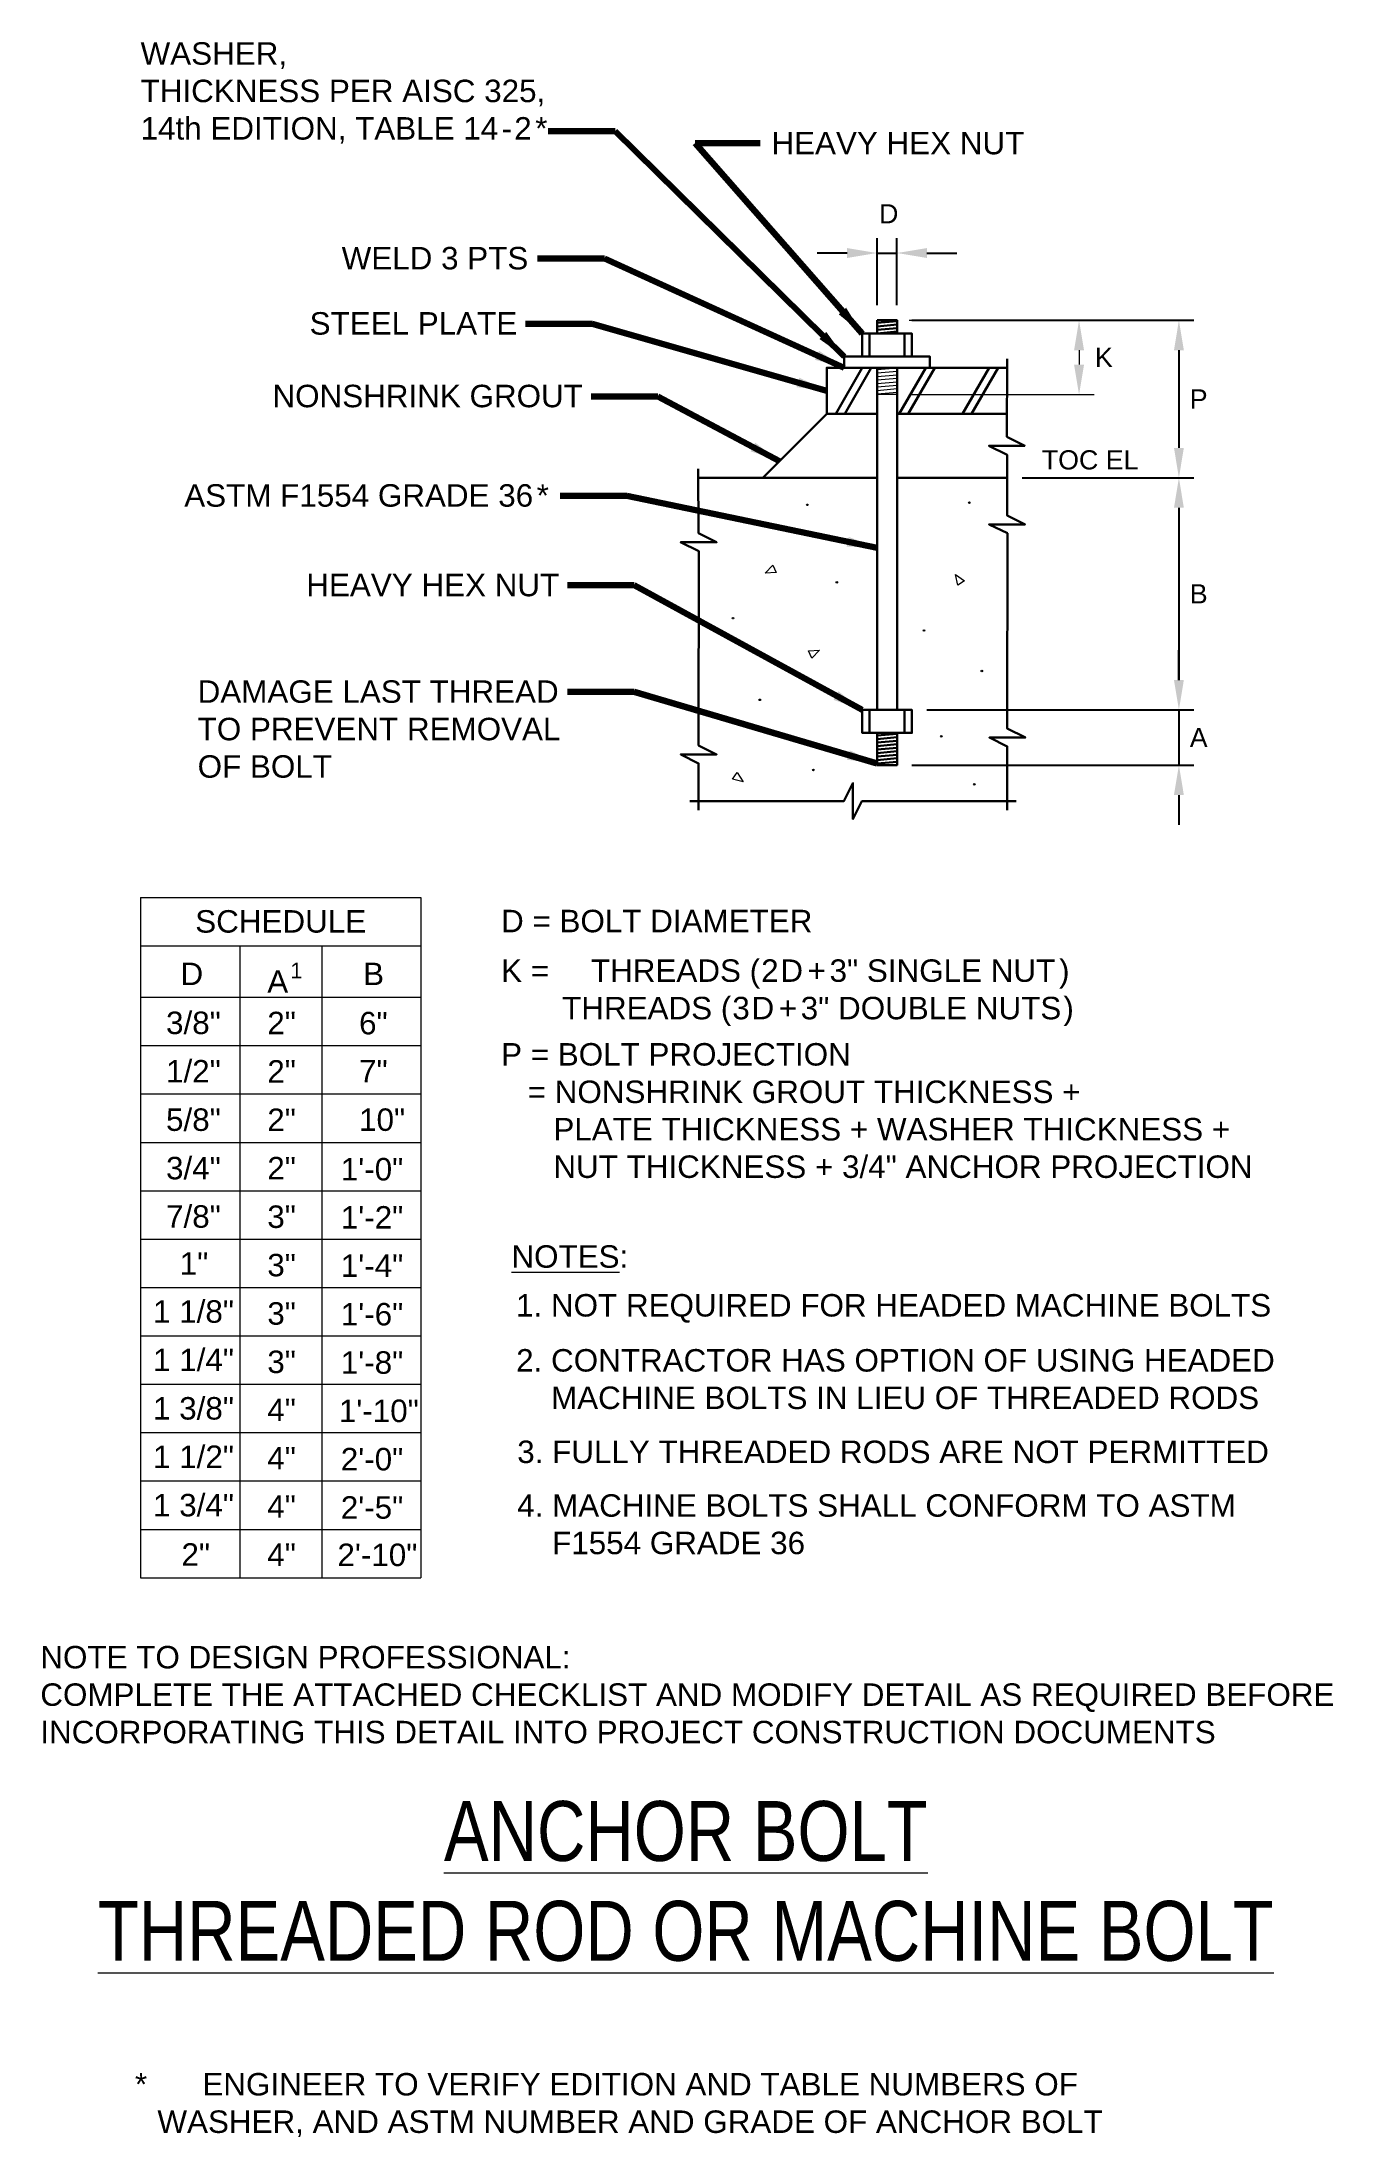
# Model space of a CAD drawing. Header units: inches. Extents: x 968 to 1054, y 782 to 922.
import ezdxf

# ---------------------------------------------------------------- set-up
doc = ezdxf.new("R2010")
doc.units = ezdxf.units.IN
doc.header["$LTSCALE"] = 5
doc.header["$MEASUREMENT"] = 0
for name, color, linetype, lineweight in [('Annotation', 94, 'Continuous', 15), ('S-ANNO-DIMS', 1, 'Continuous', 20), ('S-ANNO-TEXT', 7, 'Continuous', 20), ('S-DELT-PATT', 7, 'Continuous', 15), ('S-DETL', 3, 'Continuous', 30)]:
    doc.layers.add(name, color=color, linetype=linetype, lineweight=lineweight)
doc.styles.add('Romans', font='arial.ttf')
doc.dimstyles.get("Standard").update_dxf_attribs({"dimtxt": 0.18, "dimasz": 0.18, "dimexe": 0.18, "dimexo": 0.0625, "dimgap": 0.09, "dimtad": 0, "dimtih": 1, "dimtoh": 1, "dimdec": 4, "dimzin": 0, "dimdsep": 46, "dimtxsty": 'Standard', "dimcen": 0.09, "dimadec": 0, "dimazin": 0, "dimtfac": 1, "dimtdec": 4, "dimtofl": 0, "dimtmove": 0, "dimatfit": 3, "dimfxl": 1, "dimtolj": 1, "dimtzin": 0, "dimarcsym": 0})

# ---------------------------------------------------------------- blocks, each defined once
blk = doc.blocks.new('*D0')
at = {"layer": 'Defpoints', "color": 0, "transparency": 16777216}
for p in [(1024.64, 903.48), (1031.99, 892.96), (1043.46, 892.96)]:
    blk.add_point(p, dxfattribs=at)
at = {"layer": 'S-ANNO-DIMS', "color": 0, "lineweight": -2, "transparency": 16777216}
for p, q in [((1025.64, 903.48), (1044.46, 903.48)), ((1043.46, 901.48), (1043.46, 894.96)), ((1032.99, 892.96), (1044.46, 892.96))]:
    blk.add_line(p, q, dxfattribs=at)
at = {"layer": 'S-ANNO-DIMS', "color": 0, "transparency": 16777216}
for points in [[(1043.13, 901.48), (1043.79, 901.48), (1043.46, 903.48)], [(1043.13, 894.96), (1043.79, 894.96), (1043.46, 892.96)]]:
    blk.add_solid(points, dxfattribs=at)
blk = doc.blocks.new('*D1')
at = {"layer": 'Defpoints', "color": 0, "transparency": 16777216}
for p in [(1031.99, 892.96), (1025.63, 877.46), (1043.46, 877.46)]:
    blk.add_point(p, dxfattribs=at)
at = {"layer": 'S-ANNO-DIMS', "color": 0, "lineweight": -2, "transparency": 16777216}
for p, q in [((1032.99, 892.96), (1044.46, 892.96)), ((1043.46, 890.96), (1043.46, 879.46)), ((1026.63, 877.46), (1044.46, 877.46))]:
    blk.add_line(p, q, dxfattribs=at)
at = {"layer": 'S-ANNO-DIMS', "color": 0, "transparency": 16777216}
for points in [[(1043.13, 890.96), (1043.79, 890.96), (1043.46, 892.96)], [(1043.13, 879.46), (1043.79, 879.46), (1043.46, 877.46)]]:
    blk.add_solid(points, dxfattribs=at)
blk = doc.blocks.new('*D2')
at = {"layer": 'Defpoints', "color": 0, "transparency": 16777216}
for p in [(1025.63, 877.46), (1024.64, 873.78), (1043.46, 873.78)]:
    blk.add_point(p, dxfattribs=at)
at = {"layer": 'S-ANNO-DIMS', "color": 0, "lineweight": -2, "transparency": 16777216}
for p, q in [((1043.46, 879.46), (1043.46, 881.46)), ((1026.63, 877.46), (1044.46, 877.46)), ((1043.46, 877.46), (1043.46, 873.78)), ((1025.64, 873.78), (1044.46, 873.78)), ((1043.46, 871.78), (1043.46, 869.78))]:
    blk.add_line(p, q, dxfattribs=at)
at = {"layer": 'S-ANNO-DIMS', "color": 0, "transparency": 16777216}
for points in [[(1043.13, 879.46), (1043.79, 879.46), (1043.46, 877.46)], [(1043.13, 871.78), (1043.79, 871.78), (1043.46, 873.78)]]:
    blk.add_solid(points, dxfattribs=at)
blk = doc.blocks.new('*D3')
at = {"layer": 'Defpoints', "color": 0, "transparency": 16777216}
for p in [(1024.64, 907.97), (1023.31, 903.48), (1024.64, 903.48)]:
    blk.add_point(p, dxfattribs=at)
at = {"layer": 'S-ANNO-DIMS', "color": 0, "lineweight": -2, "transparency": 16777216}
for p, q in [((1021.31, 907.97), (1019.31, 907.97)), ((1023.31, 904.48), (1023.31, 908.97)), ((1023.31, 907.97), (1024.64, 907.97)), ((1024.64, 904.48), (1024.64, 908.97)), ((1026.64, 907.97), (1028.64, 907.97))]:
    blk.add_line(p, q, dxfattribs=at)
at = {"layer": 'S-ANNO-DIMS', "color": 0, "transparency": 16777216}
for points in [[(1021.31, 908.3), (1021.31, 907.64), (1023.31, 907.97)], [(1026.64, 908.3), (1026.64, 907.64), (1024.64, 907.97)]]:
    blk.add_solid(points, dxfattribs=at)

msp = doc.modelspace()

# ---------------------------------------------------------------- linework, layer by layer
at = {"layer": 'Annotation'}
for p, q in [((1023.3111608, 900.1967745), (1024.6444941, 900.3134261)), ((1023.3111608, 899.9634714), (1024.6444941, 900.080123)), ((1023.3111608, 899.7301683), (1024.6444941, 899.8468199)), ((1023.3111608, 899.4968652), (1024.6444941, 899.6135168)), ((1023.3111608, 899.2635621), (1024.6444941, 899.3802137)), ((1023.3111608, 899.030259), (1024.6444941, 899.1469106)), ((1023.3111608, 898.7969559), (1024.6444941, 898.9136075)), ((1023.3111608, 898.5636528), (1024.6444941, 898.6803044)), ((1024.6444941, 898.5208439), (1023.3111608, 898.5208439))]:
    msp.add_line(p, q, dxfattribs=at)
at = {"layer": 'S-ANNO-DIMS'}
for p, q in [((1025.4444941, 903.4836811), (1037.7942149, 903.4836811)), ((1036.7942149, 901.4836811), (1036.7942149, 900.5208439)), ((1025.4444941, 898.5208439), (1037.7942149, 898.5208439))]:
    msp.add_line(p, q, dxfattribs=at)
for points in [[(1036.4608816, 901.4836811), (1037.1275483, 901.4836811), (1036.7942149, 903.4836811)], [(1036.4608816, 900.5208439), (1037.1275483, 900.5208439), (1036.7942149, 898.5208439)]]:
    msp.add_solid(points, dxfattribs=at)
at = {"layer": 'S-ANNO-TEXT'}
for p, q in [((974.1506465, 864.9465428), (974.1506465, 819.5154167)), ((974.1506465, 864.9465428), (992.8590801, 864.9465428)), ((992.8590801, 864.9465428), (992.8590801, 819.5154167)), ((974.1506465, 861.7162738), (992.8590801, 861.7162738)), ((980.7673569, 861.7162738), (980.7673569, 819.5154167)), ((986.2423697, 861.7162738), (986.2423697, 819.5154167)), ((974.1506465, 858.2786448), (992.8590801, 858.2786448)), ((974.1506465, 855.0483758), (992.8590801, 855.0483758)), ((974.1506465, 851.8181068), (992.8590801, 851.8181068)), ((974.1506465, 848.5878378), (992.8590801, 848.5878378)), ((974.1506465, 845.3575687), (992.8590801, 845.3575687)), ((974.1506465, 842.1272997), (992.8590801, 842.1272997)), ((974.1506465, 838.8970307), (992.8590801, 838.8970307)), ((974.1506465, 835.6667617), (992.8590801, 835.6667617)), ((974.1506465, 832.4364927), (992.8590801, 832.4364927)), ((974.1506465, 829.2062237), (992.8590801, 829.2062237)), ((974.1506465, 825.9759547), (992.8590801, 825.9759547)), ((974.1506465, 822.7456857), (992.8590801, 822.7456857)), ((974.1506465, 819.5154167), (992.8590801, 819.5154167))]:
    msp.add_line(p, q, dxfattribs=at)
at = {"layer": 'S-DELT-PATT', "flags": 128}
for points in [[(1018.7014663, 891.1574754, -1), (1018.5977863, 891.1574754, -1)], [(1029.5295335, 891.2945541, -1), (1029.4258535, 891.2945541, -1)], [(1020.6749173, 885.9754148, -1), (1020.5712373, 885.9754148, -1)], [(1013.7472086, 883.5909724, -1), (1013.6435286, 883.5909724, -1)], [(1026.5015305, 882.7655883, -1), (1026.3978505, 882.7655883, -1)], [(1030.3553532, 880.0601616, -1), (1030.2516732, 880.0601616, -1)], [(1015.5364821, 878.134264, -1), (1015.4328021, 878.134264, -1)], [(1027.6485015, 875.7039667, -1), (1027.5448215, 875.7039667, -1)], [(1019.1150365, 873.4570891, -1), (1019.0113565, 873.4570891, -1)], [(1029.8506847, 872.4941403, -1), (1029.7470047, 872.4941403, -1)]]:
    msp.add_lwpolyline(points, format="xyb", close=True, dxfattribs=at)
for points in [[(1016.5816466, 886.6417165), (1015.8496645, 886.6020251), (1016.3575836, 887.1222213)], [(1028.7103433, 885.7860153), (1028.5441476, 886.4999847), (1029.14464, 886.0901132)], [(1018.7360803, 881.4048815), (1019.4680624, 881.4445728), (1018.9601433, 880.9243767)], [(1013.9654949, 873.2784616), (1014.3658597, 872.6643921), (1013.6613971, 872.8441649)]]:
    msp.add_lwpolyline(points, close=True, dxfattribs=at)
at = {"layer": 'S-DETL'}
for p, q in [((1022.816405, 902.5915039), (1022.816405, 901.0607277)), ((1023.3111608, 903.3034437), (1024.6444941, 903.4200953)), ((1023.3111608, 903.0701406), (1024.6444941, 903.1867922)), ((1023.3111608, 902.8368375), (1024.6444941, 902.9534891)), ((1023.3111608, 902.6035344), (1024.6444941, 902.720186)), ((1025.1392498, 902.5915039), (1025.1392498, 901.0607277)), ((1020.5546549, 897.2430047), (1022.3273635, 900.3134261)), ((1021.1546549, 897.2430047), (1022.9273635, 900.3134261)), ((1023.3111608, 877.4616378), (1023.3111608, 900.3134261)), ((1024.6444941, 877.4616378), (1024.6444941, 900.3134261)), ((1024.7880806, 897.2430047), (1026.5607892, 900.3134261)), ((1025.3880806, 897.2430047), (1027.1607892, 900.3134261)), ((1029.0215063, 897.2430047), (1030.7942149, 900.3134261)), ((1029.6215063, 897.2430047), (1031.3942149, 900.3134261)), ((1015.6753554, 892.9637052), (1019.9546549, 897.2430047)), ((1011.396056, 892.9637052), (1023.3111608, 892.9637052)), ((1024.6444941, 892.9637052), (1031.9942149, 892.9637052)), ((1022.816405, 877.4616378), (1022.816405, 875.9308617)), ((1025.1392498, 877.4616378), (1025.1392498, 875.9308617)), ((1023.3111608, 875.7506244), (1024.6444941, 875.8672759)), ((1023.3111608, 875.5173213), (1024.6444941, 875.6339728)), ((1023.3111608, 875.2840181), (1024.6444941, 875.4006697)), ((1023.3111608, 875.050715), (1024.6444941, 875.1673666)), ((1023.3111608, 874.8174119), (1024.6444941, 874.9340635)), ((1023.3111608, 874.5841088), (1024.6444941, 874.7007604)), ((1023.3111608, 874.3508057), (1024.6444941, 874.4674573)), ((1023.3111608, 874.1175026), (1024.6444941, 874.2341542)), ((1023.3111608, 873.8841995), (1024.6444941, 874.0008511))]:
    msp.add_line(p, q, dxfattribs=at)
for points in [[(1022.3216493, 902.5915039), (1025.6340055, 902.5915039), (1025.6340055, 901.0607277), (1022.3216493, 901.0607277)], [(1023.3111608, 903.4836811), (1024.6444941, 903.4836811), (1024.6444941, 902.5915039), (1023.3111608, 902.5915039)], [(1021.1202369, 901.0607277), (1026.835418, 901.0607277), (1026.835418, 900.3134261), (1021.1202369, 900.3134261)], [(1022.3216493, 877.4616378), (1025.6340055, 877.4616378), (1025.6340055, 875.9308617), (1022.3216493, 875.9308617)], [(1023.3111608, 873.778068), (1024.6444941, 873.778068), (1024.6444941, 875.9308617), (1023.3111608, 875.9308617)]]:
    msp.add_lwpolyline(points, close=True, dxfattribs=at)
for points in [[(1031.9942149, 900.3134261), (1019.9546549, 900.3134261), (1019.9546549, 897.2430047), (1023.3111608, 897.2430047)], [(1024.6444941, 897.2430047), (1031.9942149, 897.2430047)]]:
    msp.add_lwpolyline(points, dxfattribs=at)
at = {"layer": 'S-DETL', "flags": 128}
for points in [[(1031.9942149, 900.9134261), (1031.973886, 895.703355), (1033.173886, 895.103355), (1030.773886, 895.103355), (1031.9942149, 894.503355), (1031.9942149, 890.4540362), (1033.1942149, 889.8540362), (1030.7942149, 889.8540362), (1032.0145439, 889.2540362), (1032.0058217, 876.2198543), (1033.2145439, 875.6198543), (1030.8145439, 875.6198543), (1032.0058217, 875.0198543), (1032.0058217, 870.778068)], [(1011.3740441, 893.5637052), (1011.3943731, 889.2540362), (1012.5943731, 888.6540362), (1010.1943731, 888.6540362), (1011.414702, 888.0540362), (1011.3943731, 875.087737), (1012.6030953, 874.487737), (1010.2030953, 874.487737), (1011.3943731, 873.887737), (1011.3943731, 870.778068)], [(1010.8180678, 871.378068), (1021.0951354, 871.378068), (1021.6951354, 872.578068), (1021.6951354, 870.178068), (1022.2951354, 871.378068), (1032.5942149, 871.378068)]]:
    msp.add_lwpolyline(points, dxfattribs=at)

# ---------------------------------------------------------------- texts
at = {"layer": 'S-ANNO-DIMS', "char_height": 1.28, "line_spacing_factor": 1.1, "style": 'Romans'}
for s, insert, attachment_point in [('D', (1024.0894664, 911.2317672), 2), ('K', (1037.8528816, 901.6422625), 1), ('P', (1044.1843995, 898.8636932), 1), ('TOC EL', (1034.3062149, 894.8002346), 1), ('B', (1044.1843995, 885.8526715), 1), ('A', (1044.1843995, 876.2598529), 1)]:
    msp.add_mtext(s, dxfattribs=dict(at, insert=insert, attachment_point=attachment_point))
at = {"layer": 'S-ANNO-TEXT', "attachment_point": 1, "style": 'Romans'}
for s, insert, char_height, width in [('WASHER, \\PTHICKNESS PER AISC 325, \\P14th EDITION, TABLE 1{\\T1.2;4-2*}', (974.1506465, 922.0447279), 1.499999989, 113.176182987), ('HEAVY HEX NUT', (1016.2594561, 916.0608989), 1.499999989, 113.176182987), ('WELD 3 PTS', (987.5735239, 908.3769054), 1.49999999, 113.176182987), ('STEEL PLATE', (985.4346666, 904.0220493), 1.499999989, 113.176182987), ('NONSHRINK GROUT', (982.9544609, 899.1724987), 1.499999989, 113.176182987), ('HEAVY HEX NUT', (985.2136432, 886.5517265), 1.499999989, 113.176182987), ('DAMAGE LAST THREAD\\PTO PREVENT REMOVAL\\POF BOLT ', (977.9598842, 879.4365735), 1.499999989, 113.176182987), ('D', (976.8156198, 860.5865579), 1.5, 113.176182987), ('\\A1;{\\T1.1;A\\H0.7x;\\T1.2;\\S1^ ;}', (982.6089195, 860.5865579), 1.499999989, 113.176182987), ('B', (989.0047347, 860.5872095), 1.5, 113.176182987), ('3/8"', (975.850481, 857.318262), 1.49999999, 113.176182987), ('2"', (982.6089195, 857.3058913), 1.49999999, 113.176182987), ('6"', (988.7362306, 857.2990837), 1.49999999, 113.176182987), ('1/2"', (975.850481, 854.0859564), 1.49999999, 113.176182987), ('2"', (982.6089195, 854.0756223), 1.49999999, 113.176182987), ('7"', (988.7362306, 854.0911713), 1.49999999, 113.176182987), ('5/8"', (975.850481, 850.8532143), 1.49999999, 113.176182987), ('2"', (982.6089195, 850.8453533), 1.49999999, 113.176182987), ('10"', (988.7362306, 850.8533975), 1.49999999, 113.176182987), ('3/4"', (975.850481, 847.6200355), 1.49999999, 113.176182987), ('2"', (982.6089195, 847.6150843), 1.49999999, 113.176182987), ('1\'-0"', (987.514489, 847.545218), 1.49999999, 113.176182987), ('7/8"', (975.850481, 844.3877299), 1.49999999, 113.176182987), ('3"', (982.6089195, 844.3733853), 1.49999999, 113.176182987), ('1\'-2"', (987.514489, 844.3294011), 1.49999999, 113.176182987), ('1"', (976.7627083, 841.2515553), 1.49999999, 113.176182987), ('3"', (982.6089195, 841.1431163), 1.49999999, 113.176182987), ('1\'-4"', (987.514489, 841.1026057), 1.49999999, 113.176182987), ('{\\LNOTES}:', (998.9037978, 841.7162619), 1.49999999, 113.176182987), ('1 1/8"', (974.9817046, 838.0435855), 1.49999999, 113.176182987), ('3"', (982.6089195, 837.9128473), 1.49999999, 113.176182987), ('1\'-6"', (987.514489, 837.8648319), 1.49999999, 113.176182987), ('1 1/4"', (974.9817046, 834.8108434), 1.49999999, 113.176182987), ('3"', (982.6089195, 834.6825783), 1.49999999, 113.176182987), ('1\'-8"', (987.514489, 834.6380365), 1.49999999, 113.176182987), ('1 3/8"', (974.9817046, 831.5776646), 1.49999999, 113.176182987), ('4"', (982.6089195, 831.4716522), 1.49999999, 113.176182987), ('1\'-10"', (987.3862072, 831.4112411), 1.49999999, 113.176182987), ('1 1/2"', (974.9817046, 828.345359), 1.49999999, 113.176182987), ('4"', (982.6089195, 828.2492962), 1.49999999, 113.176182987), ('2\'-0"', (987.514489, 828.1844458), 1.49999999, 113.176182987), ('1 3/4"', (974.9817046, 825.1121803), 1.49999999, 113.176182987), ('4"', (982.6089195, 825.0269403), 1.49999999, 113.176182987), ('2\'-5"', (987.514489, 824.9576504), 1.49999999, 113.176182987), ('2"', (976.8788594, 821.819217), 1.49999999, 113.176182987), ('4"', (982.6089195, 821.8045843), 1.49999999, 113.176182987), ('2\'-10"', (987.2899959, 821.7949459), 1.49999999, 113.176182987), ('\\pxi-1,l2,t4;{\\T1.2;*^I}ENGINEER TO VERIFY EDITION AND TABLE NUMBERS OF WASHER, AND ASTM NUMBER AND GRADE OF ANCHOR BOLT', (972.2746075, 786.4460897), 1.4999999894, 74.053428993)]:
    msp.add_mtext(s, dxfattribs=dict(at, insert=insert, char_height=char_height, width=width))
at = {"layer": 'S-ANNO-TEXT', "style": 'Romans'}
for s, insert, char_height, attachment_point in [('ASTM F1554 GRADE 3{\\T1.2;6}*', (1001.403285, 892.5332391), 1.499999989, 3), ('SCHEDULE', (983.5048633, 863.3314083), 1.49999999, 5), ('D = BOLT DIAMETER', (998.213298, 864.1160497), 1.499999989, 1), ('\\pxi-2.5,l2.5;K =^ITHREADS {\\T1.1;(2\\T1.2;D+}3" SINGLE NU{\\T1.2;T})\\P       THREADS {\\T1.1;(3\\T1.2;D+}3" DOUBLE NUT{\\T1.1;S})', (998.213298, 860.8047263), 1.499999989, 1), ('P = BOLT PROJECTION \\P  {\\T1.05; }= NONSHRINK GROUT THICKNESS + \\P      PLATE THICKNESS + WASHER THICKNESS + \\P      NUT THICKNESS + 3/4" ANCHOR PROJECTION', (998.213298, 855.2149855), 1.499999989, 1), ('1. NOT REQUIRED FOR HEADED MACHINE BOLTS', (999.2136468, 838.4574289), 1.499999989, 1), ('2. CONTRACTOR HAS OPTION OF USING HEADED \\P    MACHINE BOLTS IN LIEU OF THREADED RODS', (999.2200715, 834.7828012), 1.499999989, 1), ('3. FULLY THREADED RODS ARE NOT PERMITTED', (999.2903517, 828.6738405), 1.499999989, 1), ('4. MACHINE BOLTS SHALL CONFORM TO ASTM\\P    F1554 GRADE 36', (999.2903517, 825.0892436), 1.499999989, 1), ('NOTE TO DESIGN PROFESSIONAL: \\PCOMPLETE THE ATTACHED CHECKLIST AND MODIFY DETAIL AS REQUIRED BEFORE \\PINCORPORATING THIS DETAIL INTO PROJECT CONSTRUCTION DOCUMENTS', (967.4584411, 814.9627223), 1.499999989, 1), ('{\\W0.8;\\LANCHOR BOLT\\PTHREADED ROD OR MACHINE BOLT}', (1010.5466059, 804.6073335), 4, 2)]:
    msp.add_mtext(s, dxfattribs=dict(at, insert=insert, char_height=char_height, attachment_point=attachment_point))

# ---------------------------------------------------------------- dimensions: what is measured, and where the dimension line sits
at = {"layer": 'S-ANNO-DIMS'}
dim = msp.add_linear_dim(base=(1024.6444941, 907.9706111), p1=(1023.3111608, 903.4836811), p2=(1024.6444941, 903.4836811), text=' ', dimstyle='Standard', override={"dimscale": 16, "dimtxt": 0.09375, "dimasz": 0.125, "dimexe": 0.0625, "dimgap": 0.0625, "dimdec": 5, "dimlfac": 1, "dimrnd": 0.03125, "dimzin": 7, "dimlunit": 4, "dimtxsty": 'Romans', "dimcen": 0.125, "dimadec": 4, "dimtdec": 5, "dimtofl": 1, "dimtvp": 1, "dimfrac": 2, "dimtzin": 3}, dxfattribs=at)
dim.commit()
dim.dimension.update_dxf_attribs({"geometry": '*D3', "text_midpoint": (1023.9778274, 907.9706111), "dimtype": 128})
for base, p1, p2, picture, middle in [((1043.4590662, 892.9637052), (1024.6444941, 903.4836811), (1031.9942149, 892.9637052), '*D0', (1043.4590662, 898.7782154)), ((1043.4590662, 877.4616378), (1031.9942149, 892.9637052), (1025.6340055, 877.4616378), '*D1', (1043.4590662, 885.7671938)), ((1043.4590662, 873.778068), (1025.6340055, 877.4616378), (1024.6444941, 873.778068), '*D2', (1043.4590662, 875.6198529))]:
    dim = msp.add_linear_dim(base=base, p1=p1, p2=p2, angle=90, text=' ', dimstyle='Standard', override={"dimscale": 16, "dimtxt": 0.09375, "dimasz": 0.125, "dimexe": 0.0625, "dimgap": 0.0625, "dimdec": 5, "dimlfac": 1, "dimrnd": 0.03125, "dimzin": 7, "dimlunit": 4, "dimtxsty": 'Romans', "dimcen": 0.125, "dimadec": 4, "dimtdec": 5, "dimtofl": 1, "dimtvp": 1, "dimfrac": 2, "dimtzin": 3}, dxfattribs=at)
    dim.commit()
    dim.dimension.update_dxf_attribs({"geometry": picture, "text_midpoint": middle, "dimtype": 128})

# ---------------------------------------------------------------- leaders
at = {"layer": 'S-ANNO-TEXT'}
for points in [[(1021.1202369, 901.0607277), (1005.8211261, 916.1067919), (1001.3618475, 916.1067919)], [(1022.3216493, 902.5915039), (1011.1596846, 915.298109), (1015.5094561, 915.298109)], [(1021.1202369, 900.3134261), (1005.1071544, 907.600814), (1000.6478758, 907.600814)], [(1019.9546549, 898.7782154), (1004.2964007, 903.2464695), (999.8371221, 903.2464695)], [(1016.7892564, 894.0776062), (1008.6848853, 898.3964073), (1004.2256067, 898.3964073)], [(1023.3111608, 888.2856787), (1006.6125636, 891.7571477), (1002.1532849, 891.7571477)], [(1022.3216493, 877.4616378), (1007.0968644, 885.7889366), (1002.6375857, 885.7889366)], [(1023.3111608, 873.8841995), (1007.0968644, 878.663105), (1002.6375857, 878.663105)]]:
    msp.add_leader(points, dimstyle='Standard', override={"dimscale": 16, "dimtxt": 0.09375, "dimasz": 0.125, "dimexe": 0.0625, "dimgap": 0.0625, "dimtad": 0, "dimtih": 0, "dimtoh": 0, "dimdec": 5, "dimlfac": 16, "dimrnd": 0.03125, "dimzin": 7, "dimlunit": 4, "dimtxsty": 'Romans', "dimcen": 0.125, "dimclrd": 256, "dimclre": 256, "dimclrt": 256, "dimadec": 4, "dimtdec": 5, "dimtofl": 1, "dimtvp": 1, "dimfrac": 2, "dimtzin": 3, "dimlwd": 65535, "dimlwe": 65535}, dxfattribs=at)

doc.saveas('drawing.dxf')
